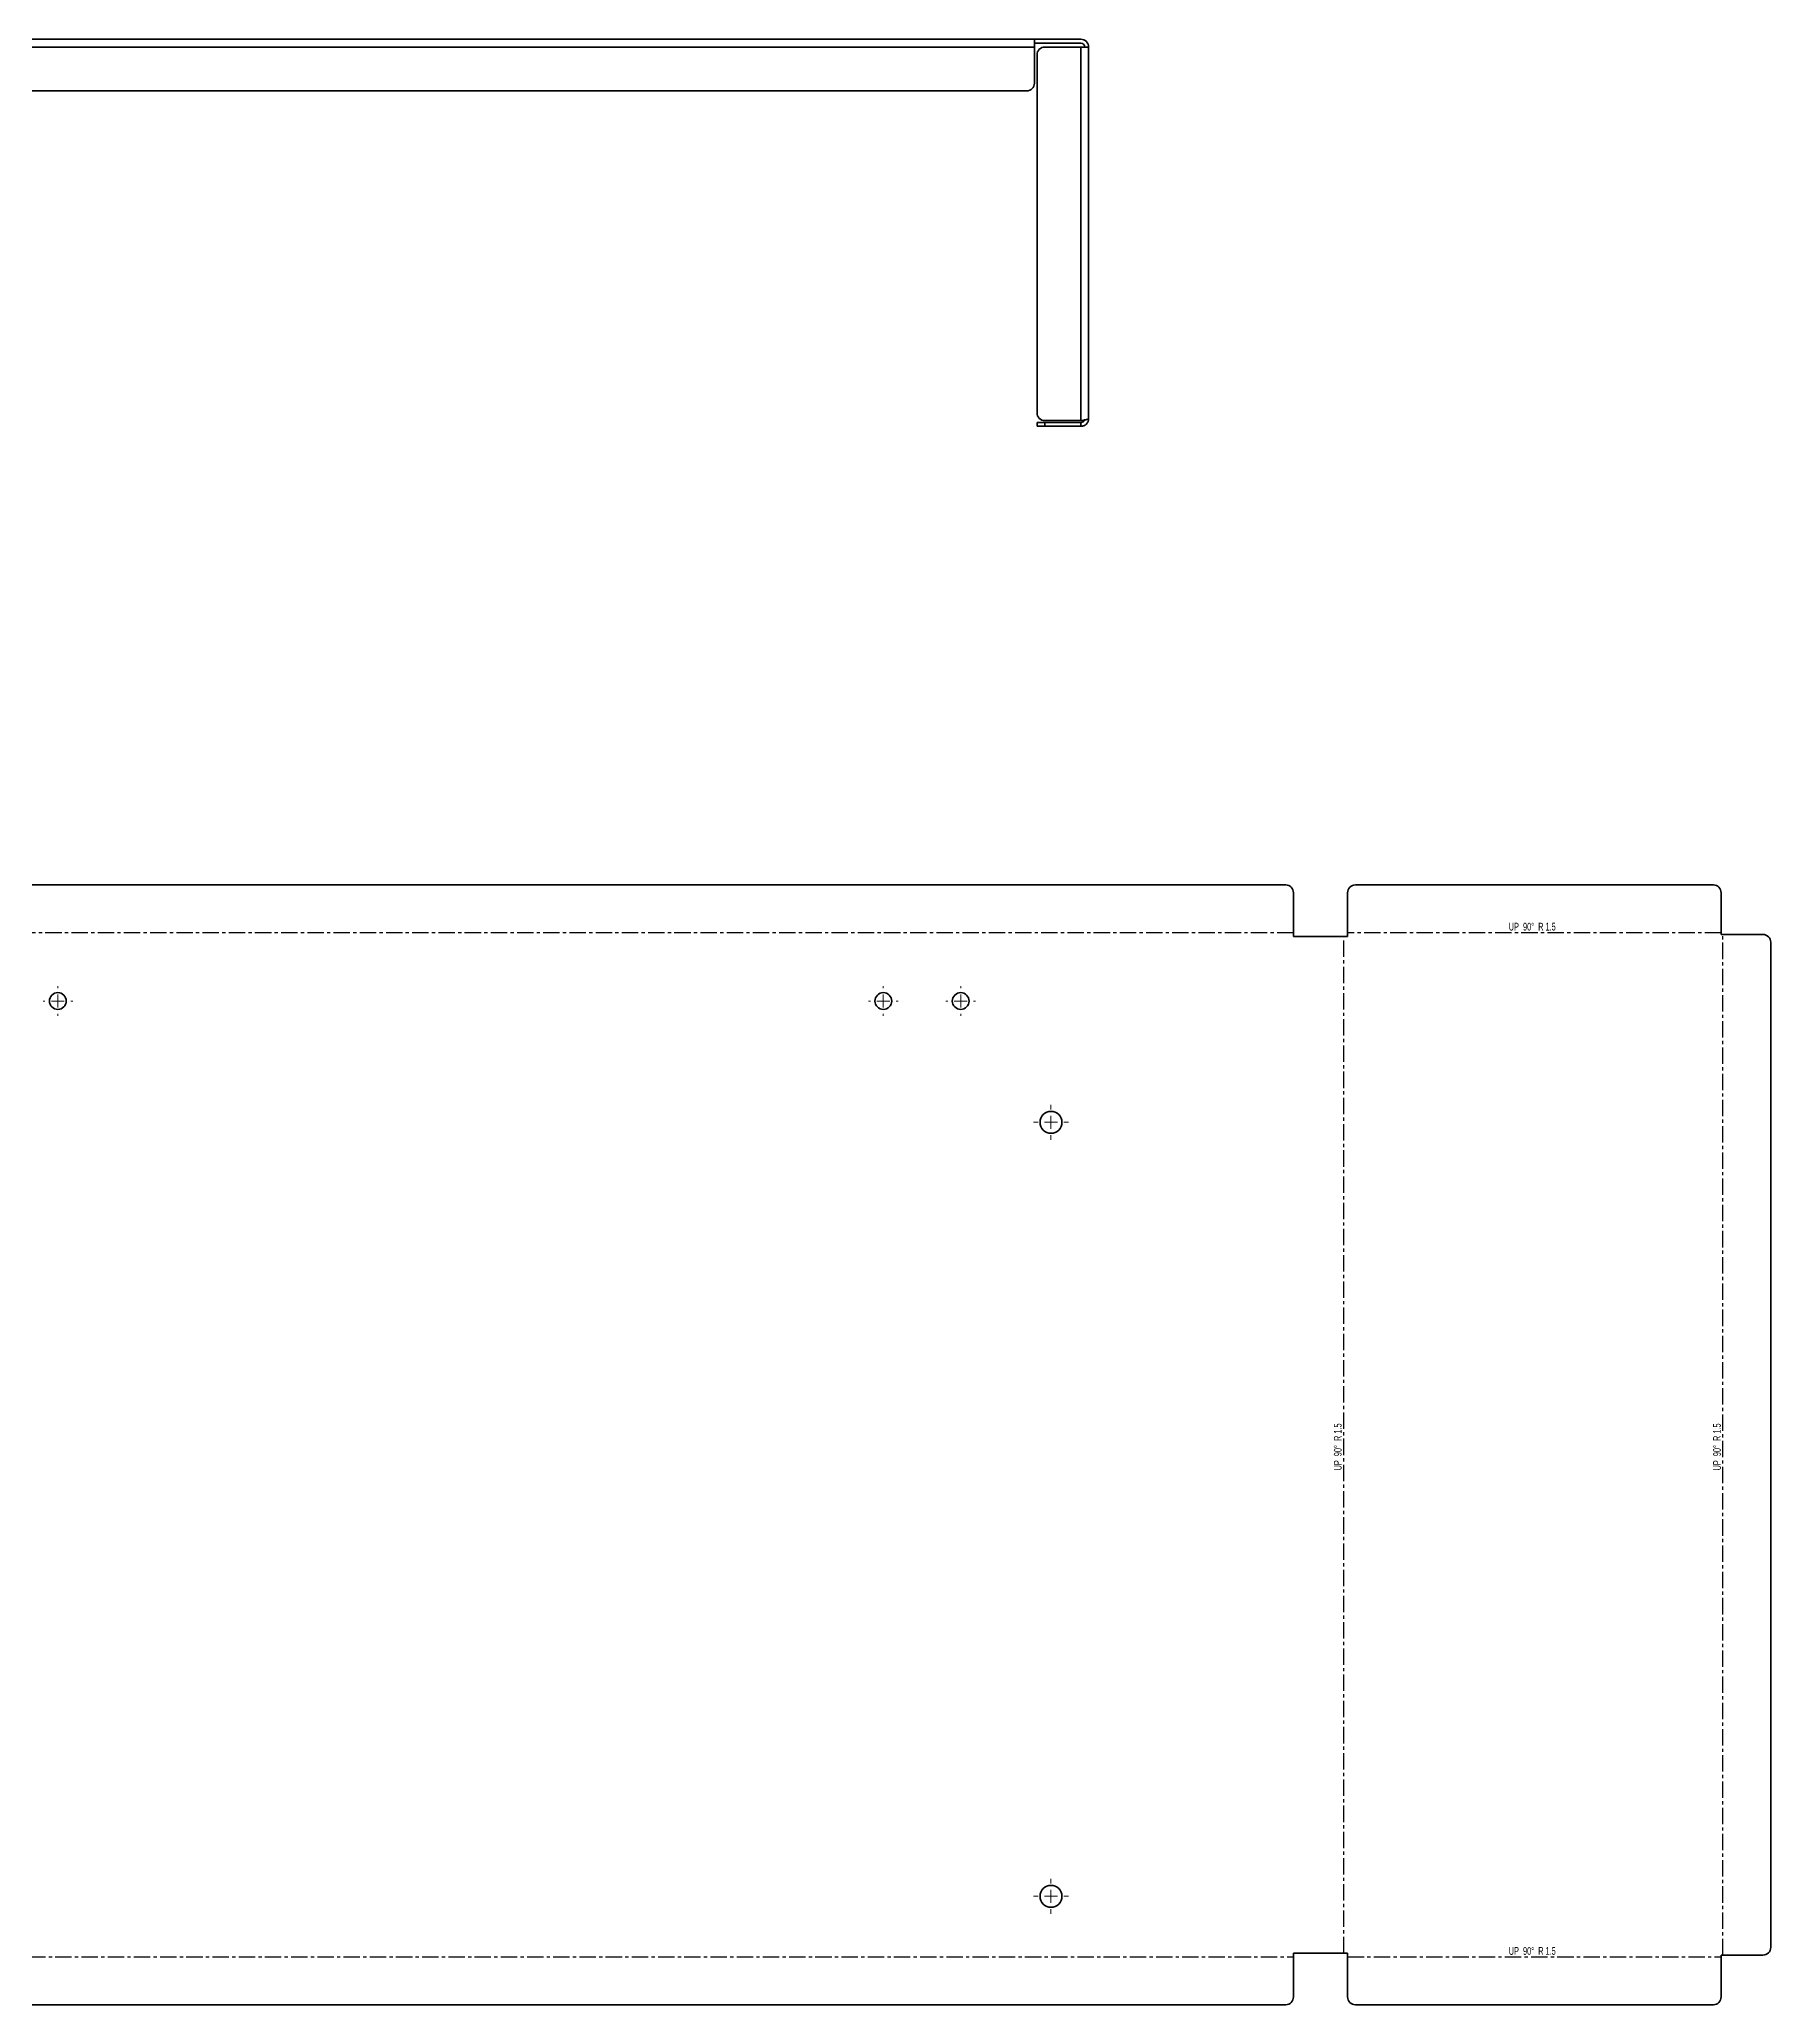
# Model space of a CAD drawing. Header units: millimetres. Extents: x -355 to 1003, y -605 to 1369.
# Drawn here: x 331 to 1003, y -605 to 157 of the extents above; entities that cross this region are included whole.
import ezdxf

# ---------------------------------------------------------------- set-up
doc = ezdxf.new("R2010")
doc.units = ezdxf.units.MM
doc.linetypes.add('CENTER', pattern=[10.16, 6.35, -1.27, 1.27, -1.27])
doc.styles.add('SLDTEXTSTYLE1', font='TXT', dxfattribs={"width": 0.5675})

# ---------------------------------------------------------------- blocks, each defined once
blk = doc.blocks.new('SW_CENTERMARKSYMBOL_2')
at = {"color": 0, "linetype": 'Continuous', "lineweight": 18}
for p, q in [((-5, 0), (-6.75, 0)), ((0, 0), (-2.5, 0)), ((0, 5), (0, 6.75)), ((0, 0), (0, 2.5)), ((0, 0), (0, -2.5)), ((0, 0), (2.5, 0)), ((5, 0), (6.75, 0)), ((0, -5), (0, -6.75))]:
    blk.add_line(p, q, dxfattribs=at)
blk = doc.blocks.new('SW_CENTERMARKSYMBOL_3')
at = {"color": 0, "linetype": 'Continuous', "lineweight": 18}
for p, q in [((-5, 0), (-6.75, 0)), ((0, 0), (-2.5, 0)), ((0, 5), (0, 6.75)), ((0, 0), (0, 2.5)), ((0, 0), (0, -2.5)), ((0, 0), (2.5, 0)), ((5, 0), (6.75, 0)), ((0, -5), (0, -6.75))]:
    blk.add_line(p, q, dxfattribs=at)
blk = doc.blocks.new('SW_CENTERMARKSYMBOL_7')
at = {"color": 0, "linetype": 'Continuous', "lineweight": 18}
for p, q in [((-5, 0), (-5.75, 0)), ((0, 0), (-2.5, 0)), ((0, 5), (0, 5.75)), ((0, 0), (0, 2.5)), ((0, 0), (0, -2.5)), ((0, 0), (2.5, 0)), ((5, 0), (5.75, 0)), ((0, -5), (0, -5.75))]:
    blk.add_line(p, q, dxfattribs=at)
blk = doc.blocks.new('SW_CENTERMARKSYMBOL_8')
at = {"color": 0, "linetype": 'Continuous', "lineweight": 18}
for p, q in [((-5, 0), (-5.75, 0)), ((0, 0), (-2.5, 0)), ((0, 5), (0, 5.75)), ((0, 0), (0, 2.5)), ((0, 0), (0, -2.5)), ((0, 0), (2.5, 0)), ((5, 0), (5.75, 0)), ((0, -5), (0, -5.75))]:
    blk.add_line(p, q, dxfattribs=at)
blk = doc.blocks.new('SW_CENTERMARKSYMBOL_9')
at = {"color": 0, "linetype": 'Continuous', "lineweight": 18}
for p, q in [((-5, 0), (-5.75, 0)), ((0, 0), (-2.5, 0)), ((0, 5), (0, 5.75)), ((0, 0), (0, 2.5)), ((0, 0), (0, -2.5)), ((0, 0), (2.5, 0)), ((5, 0), (5.75, 0)), ((0, -5), (0, -5.75))]:
    blk.add_line(p, q, dxfattribs=at)

msp = doc.modelspace()

# ---------------------------------------------------------------- linework, layer by layer
at = {"color": 7, "linetype": 'Continuous', "lineweight": 35}
for p, q in [((-270.78, 156.74), (717.22, 156.74)), ((-270.78, 153.74), (717.22, 153.74)), ((717.22, 156.74), (717.22, 153.74)), ((735.22, 156.74), (717.22, 156.74)), ((717.22, 155.24), (735.22, 155.24)), ((717.22, 139.74), (717.22, 153.74)), ((735.22, 153.74), (721.22, 153.74)), ((735.22, 153.74), (735.22, 8.95)), ((735.22, 153.74), (738.22, 153.74)), ((738.22, 153.74), (738.22, 9.74)), ((718.22, 150.74), (718.22, 11.95)), ((-267.78, 136.74), (714.22, 136.74)), ((718.22, 6.74), (718.22, 8.24)), ((718.22, 8.24), (721.22, 8.24)), ((735.22, 8.95), (721.22, 8.95)), ((721.22, 8.24), (721.22, 6.74)), ((735.22, 8.24), (721.22, 8.24)), ((735.22, 6.74), (735.22, 8.24)), ((721.22, 6.74), (718.22, 6.74)), ((721.22, 6.74), (735.22, 6.74)), ((-167.37, -171.02), (814.63, -171.02)), ((817.63, -174.02), (817.63, -191.02)), ((838.63, -191.02), (838.63, -174.02)), ((841.63, -171.02), (980.42, -171.02)), ((983.42, -190.23), (983.42, -174.02)), ((983.42, -190.23), (999.63, -190.23)), ((817.63, -191.02), (838.63, -191.02)), ((1002.63, -193.23), (1002.63, -582.81)), ((838.63, -585.02), (817.63, -585.02)), ((817.63, -585.02), (817.63, -602.02)), ((838.63, -602.02), (838.63, -585.02)), ((983.42, -585.81), (999.63, -585.81)), ((983.42, -585.81), (983.42, -602.02)), ((814.63, -605.02), (-167.37, -605.02)), ((980.42, -605.02), (841.63, -605.02))]:
    msp.add_line(p, q, dxfattribs=at)
at = {"color": 7, "linetype": 'CENTER'}
for p, q in [((817.63, -189.52), (-170.37, -189.52)), ((983.42, -189.52), (838.63, -189.52)), ((984.13, -585.81), (984.13, -190.23)), ((837.13, -585.02), (837.13, -191.02)), ((-170.37, -586.52), (817.63, -586.52)), ((838.63, -586.52), (983.42, -586.52))]:
    msp.add_line(p, q, dxfattribs=at)
at = {"color": 7, "linetype": 'Continuous', "lineweight": 35}
for centre, radius in [((338.63, -216.02), 3.25), ((658.63, -216.02), 3.25), ((688.63, -216.02), 3.25), ((723.63, -263.02), 4.25), ((723.63, -563.02), 4.25)]:
    msp.add_circle(centre, radius, dxfattribs=at)
for centre, radius, start, end in [((721.22, 150.74), 3, 90, 180), ((735.22, 153.74), 3, 0, 90), ((735.22, 153.74), 1.5, 0, 90), ((714.22, 139.74), 3, 270, 0), ((721.22, 11.95), 3, 180, 270), ((814.63, -174.02), 3, 0, 90), ((841.63, -174.02), 3, 90, 180), ((980.42, -174.02), 3, 0, 90), ((999.63, -193.23), 3, 0, 90), ((999.63, -582.81), 3, 270, 0), ((814.63, -602.02), 3, 270, 0), ((841.63, -602.02), 3, 180, 270), ((980.42, -602.02), 3, 270, 0)]:
    msp.add_arc(centre, radius, start, end, dxfattribs=at)
for points, knots in [([(738.22, 9.74), (738.22, 9.71), (738.2, 9.67), (738.12, 9.61), (738.06, 9.57), (737.91, 9.51), (737.82, 9.47), (737.6, 9.41), (737.48, 9.38), (737.2, 9.31), (737.05, 9.28), (736.72, 9.21), (736.55, 9.18), (736, 9.08), (735.61, 9.01), (735.22, 8.95)], [0, 0, 0, 0, 0.125, 0.125, 0.25, 0.25, 0.375, 0.375, 0.5, 0.5, 0.625, 0.625, 0.75, 0.75, 1, 1, 1, 1]), ([(735.22, 6.74), (735.41, 6.74), (735.61, 6.76), (735.99, 6.83), (736.18, 6.89), (736.54, 7.04), (736.72, 7.13), (737.04, 7.35), (737.2, 7.48), (737.47, 7.75), (737.6, 7.91), (737.82, 8.23), (737.91, 8.41), (738.14, 8.95), (738.22, 9.34), (738.22, 9.74)], [0, 0, 0, 0, 0.125, 0.125, 0.25, 0.25, 0.375, 0.375, 0.5, 0.5, 0.625, 0.625, 0.75, 0.75, 1, 1, 1, 1]), ([(735.22, 8.24), (735.39, 8.26), (735.75, 8.29), (736.21, 8.58), (736.5, 8.9), (736.57, 9.13), (736.59, 9.19)], [0, 0, 0, 0, 0.299115, 0.5982299, 0.8972447, 1, 1, 1, 1])]:
    msp.add_open_spline(points, degree=3, knots=knots, dxfattribs=at)

# ---------------------------------------------------------------- block references
at = {"color": 7, "linetype": 'Continuous', "lineweight": 18}
for name, p in [('SW_CENTERMARKSYMBOL_7', (338.63, -216.02)), ('SW_CENTERMARKSYMBOL_8', (658.63, -216.02)), ('SW_CENTERMARKSYMBOL_9', (688.63, -216.02)), ('SW_CENTERMARKSYMBOL_2', (723.63, -263.02)), ('SW_CENTERMARKSYMBOL_3', (723.63, -563.02))]:
    msp.add_blockref(name, p, dxfattribs=at)

# ---------------------------------------------------------------- texts
at = {"color": 7, "linetype": 'Continuous', "lineweight": 0, "char_height": 3, "attachment_point": 2, "style": 'SLDTEXTSTYLE1'}
for insert in [(910.2, -185.69), (910.2, -582.69)]:
    msp.add_mtext('UP  90°  R 1.5', dxfattribs=dict(at, insert=insert))
at = {"color": 7, "linetype": 'Continuous', "lineweight": 0, "char_height": 3, "attachment_point": 2, "rotation": 90, "style": 'SLDTEXTSTYLE1'}
for insert in [(833.3, -388.85), (980.3, -388.85)]:
    msp.add_mtext('UP  90°  R 1.5', dxfattribs=dict(at, insert=insert))

doc.saveas('drawing.dxf')
